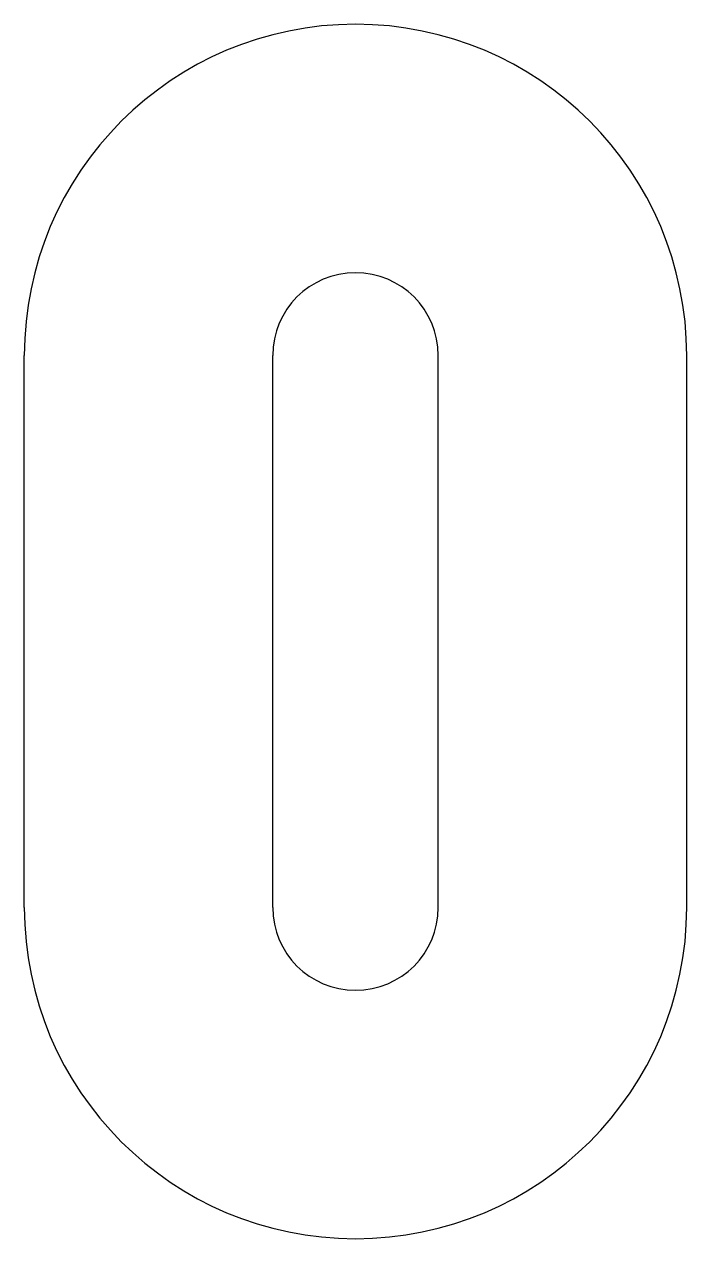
# Model space of a CAD drawing. Header units: inches. Extents: x 55.8 to 67.8, y 49.5 to 71.5.
import ezdxf

# ---------------------------------------------------------------- set-up
doc = ezdxf.new("R2010")
doc.units = ezdxf.units.IN
doc.header["$MEASUREMENT"] = 0
doc.layers.add('1', color=7, linetype='Continuous')

msp = doc.modelspace()

# ---------------------------------------------------------------- linework, layer by layer
at = {"layer": '1'}
for p, q in [((55.801, 55.499), (55.801, 65.499)), ((60.301, 55.499), (60.301, 65.499)), ((63.301, 55.499), (63.301, 65.499)), ((67.801, 55.499), (67.801, 65.499))]:
    msp.add_line(p, q, dxfattribs=at)
for centre, radius, start, end in [((61.801, 65.499), 6, 0, 180), ((61.801, 65.499), 1.5, 0, 180), ((61.801, 55.499), 6, 180, 0), ((61.801, 55.499), 1.5, 180, 0)]:
    msp.add_arc(centre, radius, start, end, dxfattribs=at)

doc.saveas('drawing.dxf')
